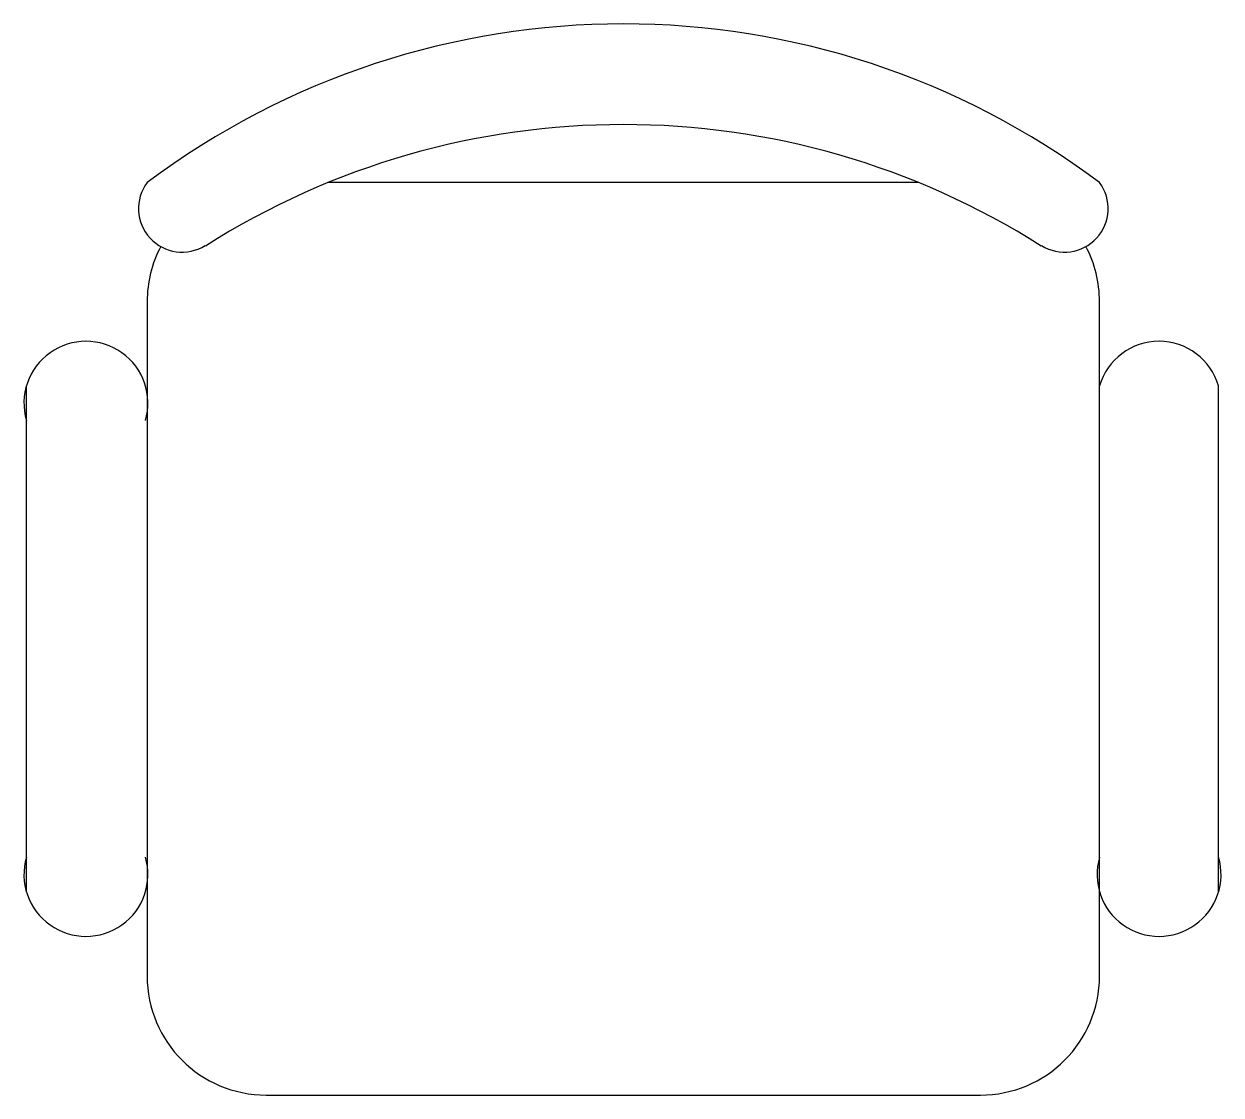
# Model space of a CAD drawing. Extents: x 9.864 to 10.316, y 16.647 to 17.052.
import ezdxf

# ---------------------------------------------------------------- set-up
doc = ezdxf.new("R2010")
doc.units = 0
doc.layers.get('0').update_dxf_attribs({"linetype": 'CONTINUOUS'})

msp = doc.modelspace()

# ---------------------------------------------------------------- linework, layer by layer
at = {"color": 0}
for p, q in [((10.20194307339652, 16.99221310860626), (9.978739631144096, 16.99221310860626)), ((9.910341352270306, 16.94721310860626), (9.910341352270313, 16.69221310860625)), ((10.27034135227031, 16.69221310860626), (10.27034135227031, 16.94721310860626)), ((9.864711566514984, 16.72408810860625), (9.86471156651498, 16.91533810860625)), ((10.31534135227031, 16.72408810860626), (10.31534135227031, 16.91533810860626)), ((9.955341352270313, 16.64721310860626), (10.22534135227031, 16.64721310860626))]:
    msp.add_line(p, q, dxfattribs=at)
for centre, radius, start, end in [((10.09034135227031, 16.75221310860626), 0.3, 53.13010235415733, 126.8698976458454), ((10.09034135227031, 16.71956698450399), 0.294602873621974, 57.57575250459397, 122.4242474954092), ((9.9235338796572, 16.98238325994654), 0.0164520121421926, 143.3099354284679, 302.0274125050101), ((10.25714882488341, 16.98238325994654), 0.0164520121421926, 237.9725874949927, 36.69006457153476), ((9.955341352270306, 16.94721310860626), 0.045, 152.4155591632338, 180.0000000000013), ((10.22534135227031, 16.94721310860626), 0.045, 1.3589e-12, 27.5844408367689), ((9.88721156651498, 16.90877560860626), 0.0234375, 343.7397952916895, 196.2602047083133), ((10.29284135227031, 16.90877560860626), 0.0234375, 16.2602047083236, 163.7397952917039), ((9.887211566514985, 16.73065060860625), 0.0234375, 163.7397952916894, 16.26020470831331), ((10.29284135227031, 16.73065060860626), 0.0234375, 163.7397952916894, 16.26020470831331), ((9.955341352270313, 16.69221310860626), 0.045, 180.0000000000013, 270.0000000000013), ((10.22534135227031, 16.69221310860626), 0.045, 270.0000000000014, 1.3589e-12)]:
    msp.add_arc(centre, radius, start, end, dxfattribs=at)

doc.saveas('drawing.dxf')
